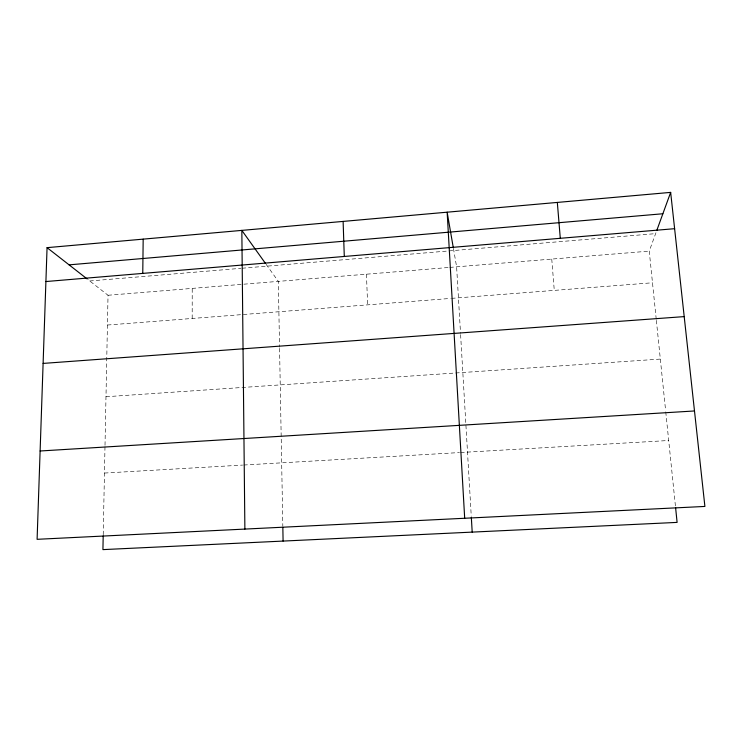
<?xml version="1.0" encoding="UTF-8"?>
<svg xmlns="http://www.w3.org/2000/svg" width="742" height="742" viewBox="0 0 742 742"><rect width="100%" height="100%" fill="white"/><g stroke="black" fill="none" stroke-linecap="round" stroke-linejoin="round"><path stroke-width="0.56" stroke-dasharray="3.71 2.78" d="M192.187 318.466L192.215 288.397M103.221 534.769L104.993 446.461M105.012 445.302L108.026 295.26L87.936 279.576M656.234 319.218L649.241 251.13L656.382 231.55M89.736 280.977L240.909 268.326M242.059 268.233L655.622 233.637M108.026 295.26L448.632 267.491M449.773 267.398L649.241 251.13M107.432 325.033L450.394 298.442M451.544 298.358L652.496 282.776M105.985 396.738L660.334 359.082M104.455 473.053L242.588 465.086M243.738 465.021L459.474 452.574M460.624 452.509L668.7 440.507M266.109 264.3L278.333 281.376L279.539 347.182M453.418 248.347L456.618 266.832L460.532 333.436M656.355 320.358L665.63 410.688M665.75 411.838L675.47 506.471M551.76 259.079L554.274 290.391M460.596 334.586L471.263 516.107M366.446 274.188L367.624 304.86M279.567 348.323L282.823 526.115"/><path stroke-width="1.11" d="M142.761 273.399L143.178 239.137M103.194 535.909L102.925 549.618L677.103 522.396L675.591 507.611M47.061 247.652L37.1 539.313L704.9 506.434L670.657 192.382L47.061 247.652L87.046 278.871M656.763 230.502L670.657 192.382M69.089 264.857L662.866 213.761M45.902 281.543L674.617 228.694M43.11 363.413L684.198 316.611M40.114 450.997L694.493 410.966M265.46 263.391L241.836 230.391L244.879 529.083M453.223 247.262L447.148 212.193L464.687 518.259M557.325 202.427L560.293 238.303M471.328 517.257L472.2 532.107M343.119 221.413L344.288 256.463M282.841 527.274L283.092 541.076"/></g></svg>
